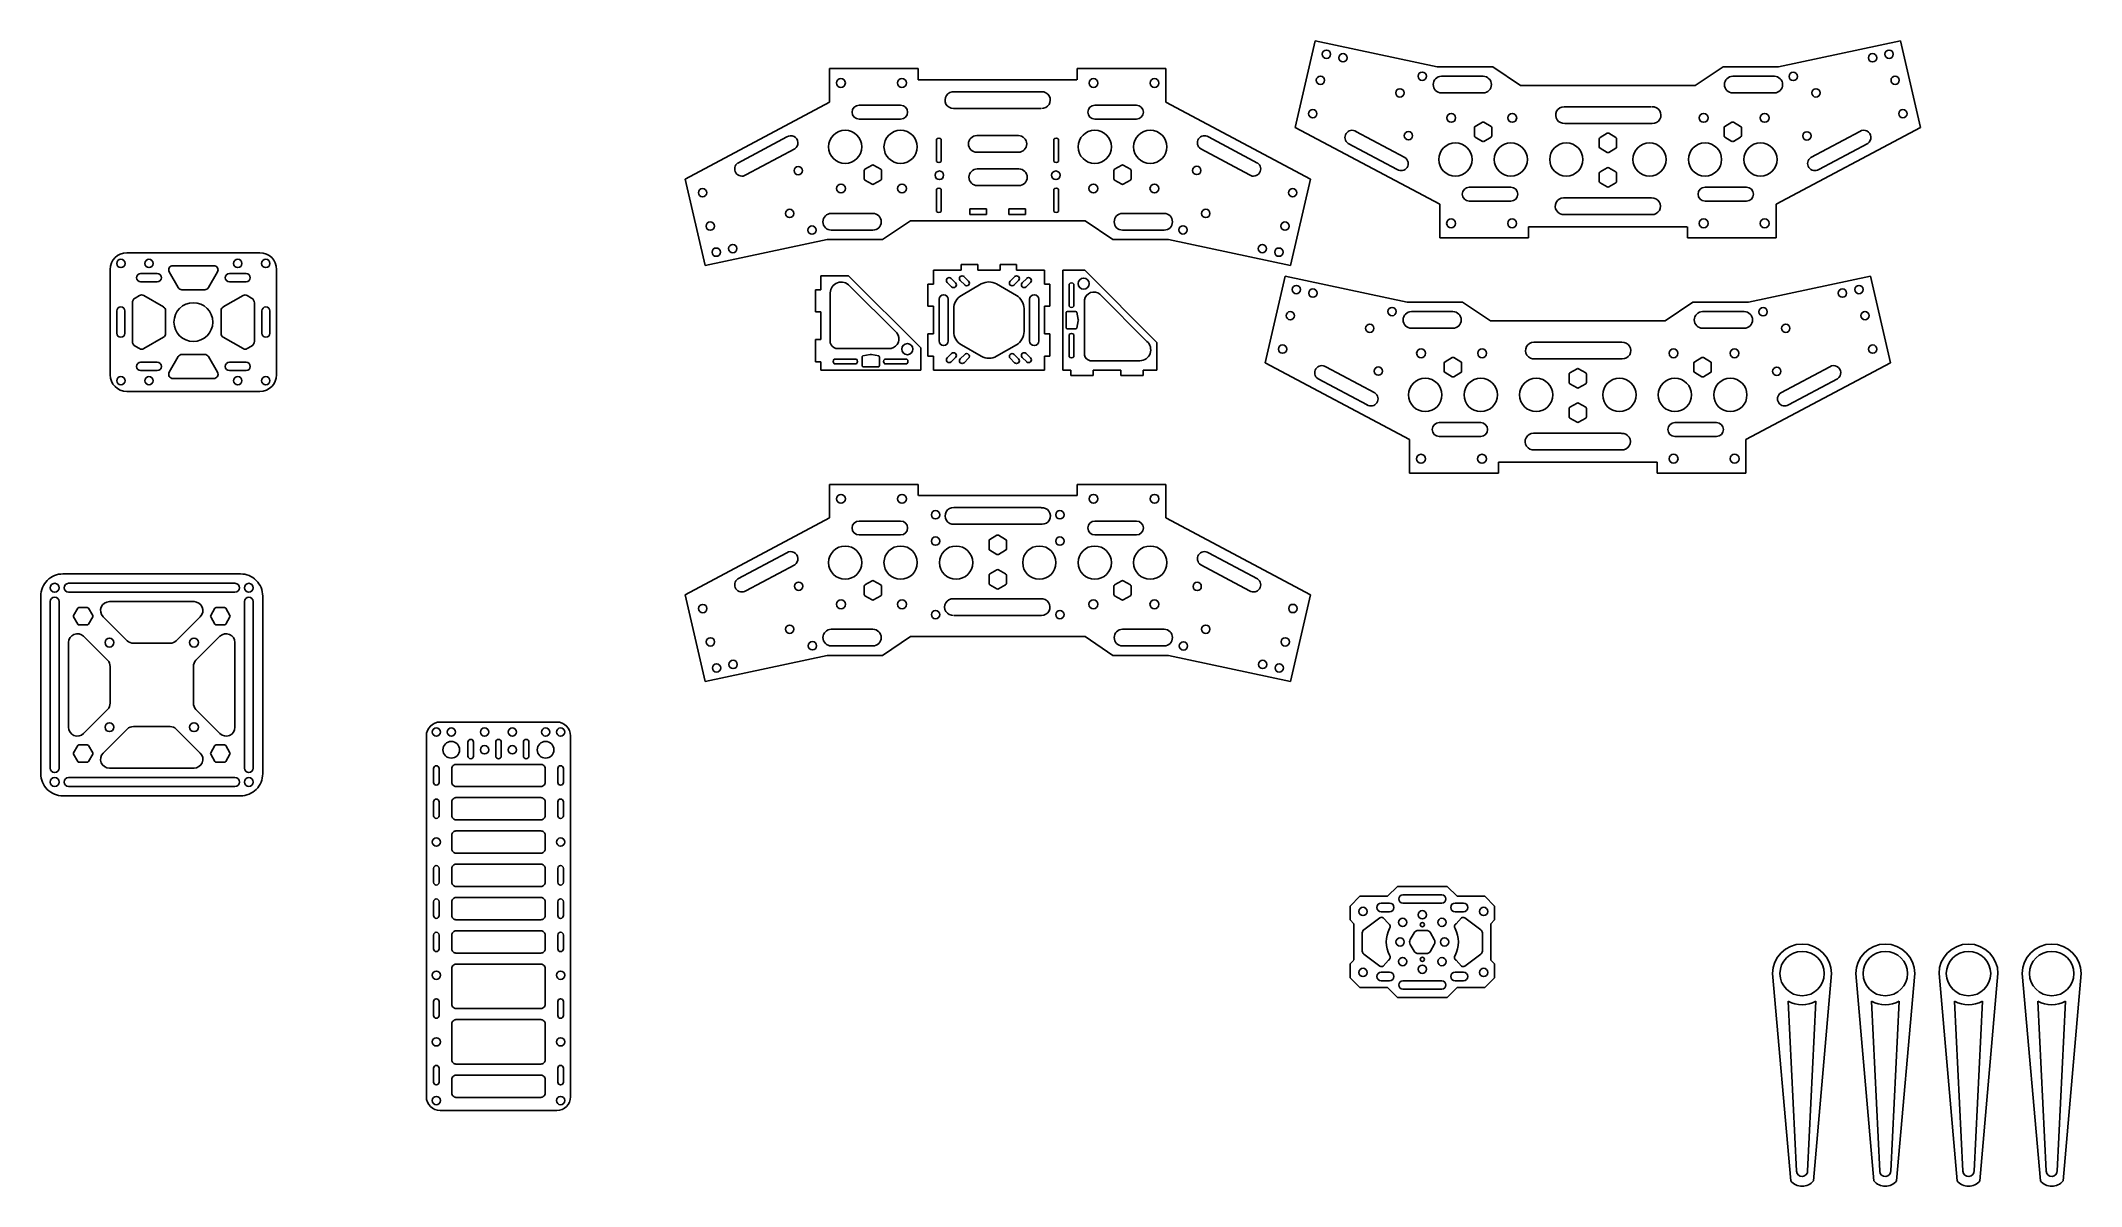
# Model space of a CAD drawing. Header units: millimetres. Extents: x -325 to 411, y -297 to 115.
import ezdxf

# ---------------------------------------------------------------- set-up
doc = ezdxf.new("R2010")
doc.units = ezdxf.units.MM
doc.layers.get('0').update_dxf_attribs({"lineweight": 25, "true_color": 0xffffff})

msp = doc.modelspace()

# ---------------------------------------------------------------- linework, layer by layer
for p, q in [((134.47, 115.49), (127.27, 84.31)), ((178.48, 106.13), (134.47, 115.49)), ((345.53, 115.49), (301.52, 106.13)), ((352.73, 84.31), (345.53, 115.49)), ((-40.64, 105.49), (-40.64, 93.39)), ((-40.64, 105.49), (-8.64, 105.49)), ((-8.64, 105.49), (-8.64, 101.49)), ((48.64, 105.49), (80.64, 105.49)), ((48.64, 105.49), (48.64, 101.49)), ((80.64, 105.49), (80.64, 93.39)), ((198.48, 106.13), (178.48, 106.13)), ((198.48, 106.13), (208.5, 99.36)), ((281.52, 106.13), (271.5, 99.36)), ((301.52, 106.13), (281.52, 106.13)), ((-8.64, 101.49), (48.56, 101.49)), ((4.34, 97.12), (35.84, 97.12)), ((180, 102.72), (195, 102.72)), ((180, 96.72), (195, 96.72)), ((208.5, 99.36), (271.5, 99.36)), ((285, 102.72), (300, 102.72)), ((285, 96.72), (300, 96.72)), ((-92.73, 65.69), (-40.64, 93.39)), ((-30, 92.28), (-15, 92.28)), ((4.09, 91.12), (35.59, 91.12)), ((55, 92.28), (70, 92.28)), ((80.64, 93.39), (132.73, 65.69)), ((224.25, 91.72), (255.75, 91.72)), ((-30, 87.28), (-15, 87.28)), ((27.46, 81.33), (12.46, 81.33)), ((55, 87.28), (70, 87.28)), ((127.27, 84.31), (179.36, 56.61)), ((149.17, 82.85), (166.83, 73.46)), ((191.88, 81.23), (191.88, 84.2)), ((192.15, 84.67), (194.73, 86.16)), ((195.27, 86.16), (197.85, 84.67)), ((198.12, 81.23), (198.12, 84.2)), ((224.5, 85.72), (256, 85.72)), ((237.15, 80.67), (239.73, 82.16)), ((240.27, 82.16), (242.84, 80.67)), ((281.88, 81.23), (281.88, 84.2)), ((282.15, 84.67), (284.73, 86.16)), ((285.27, 86.16), (287.85, 84.67)), ((288.12, 81.23), (288.12, 84.2)), ((300.64, 56.61), (352.73, 84.31)), ((330.83, 82.85), (313.17, 73.46)), ((-56, 80.85), (-73.66, 71.46)), ((-70.83, 67.15), (-53.17, 76.54)), ((-2.04, 72.03), (-2.04, 80.03)), ((-0.34, 72.03), (-0.34, 80.03)), ((27.46, 75.33), (12.46, 75.33)), ((40.26, 72.03), (40.26, 80.03)), ((41.96, 72.03), (41.96, 80.03)), ((110.83, 67.15), (93.17, 76.54)), ((96, 80.85), (113.66, 71.46)), ((164, 69.15), (146.34, 78.54)), ((194.73, 79.27), (192.15, 80.76)), ((197.85, 80.76), (195.27, 79.27)), ((236.88, 80.2), (236.88, 77.23)), ((239.73, 75.27), (237.15, 76.76)), ((242.84, 76.76), (240.27, 75.27)), ((243.11, 80.2), (243.11, 77.23)), ((284.73, 79.27), (282.15, 80.76)), ((287.85, 80.76), (285.27, 79.27)), ((316, 69.15), (333.66, 78.54)), ((-28.12, 68.77), (-28.12, 65.8)), ((-25.27, 70.73), (-27.85, 69.24)), ((-22.15, 69.24), (-24.73, 70.73)), ((-21.88, 68.77), (-21.88, 65.8)), ((27.64, 69.32), (12.64, 69.32)), ((61.88, 68.77), (61.88, 65.8)), ((64.73, 70.73), (62.15, 69.24)), ((67.85, 69.24), (65.27, 70.73)), ((68.12, 68.77), (68.12, 65.8)), ((236.88, 67.78), (236.88, 64.8)), ((237.15, 68.25), (239.73, 69.74)), ((240.27, 69.74), (242.84, 68.25)), ((243.11, 67.78), (243.11, 64.8)), ((-85.53, 34.51), (-92.73, 65.69)), ((-27.85, 65.33), (-25.27, 63.84)), ((-24.73, 63.84), (-22.15, 65.33)), ((-2.04, 54.03), (-2.04, 62.03)), ((-0.34, 54.03), (-0.34, 62.03)), ((27.64, 63.32), (12.64, 63.32)), ((40.26, 54.03), (40.26, 62.03)), ((41.96, 54.03), (41.96, 62.03)), ((62.15, 65.33), (64.73, 63.84)), ((65.27, 63.84), (67.85, 65.33)), ((132.73, 65.69), (125.53, 34.51)), ((190, 62.72), (205, 62.72)), ((224.09, 58.88), (255.59, 58.88)), ((239.73, 62.85), (237.15, 64.34)), ((242.84, 64.34), (240.27, 62.85)), ((275, 62.72), (290, 62.72)), ((-40, 53.28), (-25, 53.28)), ((9.96, 52.93), (9.96, 54.93)), ((15.96, 54.93), (9.96, 54.93)), ((15.96, 52.93), (9.96, 52.93)), ((15.96, 52.93), (15.96, 54.93)), ((23.96, 52.93), (23.96, 54.93)), ((29.96, 54.93), (23.96, 54.93)), ((29.96, 52.93), (23.96, 52.93)), ((29.96, 52.93), (29.96, 54.93)), ((65, 53.28), (80, 53.28)), ((179.36, 44.51), (179.36, 56.61)), ((190, 57.72), (205, 57.72)), ((224.34, 52.88), (255.84, 52.88)), ((275, 57.72), (290, 57.72)), ((300.64, 44.51), (300.64, 56.61)), ((-40, 47.28), (-25, 47.28)), ((-21.52, 43.87), (-11.5, 50.64)), ((-11.5, 50.64), (51.5, 50.64)), ((61.52, 43.87), (51.5, 50.64)), ((65, 47.28), (80, 47.28)), ((179.36, 44.51), (211.36, 44.51)), ((211.36, 44.51), (211.36, 48.51)), ((211.36, 48.51), (268.56, 48.51)), ((268.64, 44.51), (268.64, 48.51)), ((268.64, 44.51), (300.64, 44.51)), ((-294, 39.13), (-246, 39.13)), ((-41.52, 43.87), (-85.53, 34.51)), ((-21.52, 43.87), (-41.52, 43.87)), ((81.52, 43.87), (61.52, 43.87)), ((125.53, 34.51), (81.52, 43.87)), ((-300, 33.13), (-300, -4.87)), ((-283, 31.63), (-289, 31.63)), ((-275.43, 26.55), (-278.7, 32.21)), ((-277.4, 34.46), (-262.6, 34.46)), ((-264.57, 26.55), (-261.3, 32.21)), ((-251, 31.63), (-257, 31.63)), ((-240, -4.87), (-240, 33.13)), ((-43.75, 30.81), (-33.75, 30.81)), ((-43.75, 30.81), (-43.75, 25.81)), ((-33.75, 30.81), (-7.75, 4.81)), ((-3.17, 32.84), (6.83, 32.84)), ((-3.17, 32.84), (-3.17, 27.84)), ((4.8, 28.27), (3.21, 29.86)), ((6.83, 32.84), (6.83, 34.84)), ((6.83, 34.84), (12.83, 34.84)), ((7.91, 30.5), (9.5, 28.91)), ((12.83, 32.84), (12.83, 34.84)), ((12.83, 32.84), (20.83, 32.84)), ((20.83, 34.84), (26.83, 34.84)), ((20.83, 32.84), (20.83, 34.84)), ((24.5, 28.91), (26.09, 30.5)), ((26.83, 32.84), (26.83, 34.84)), ((26.83, 32.84), (36.83, 32.84)), ((28.85, 28.27), (30.44, 29.86)), ((36.83, 27.84), (36.83, 32.84)), ((43.42, 32.83), (51.42, 32.83)), ((43.42, 32.83), (43.42, -3.17)), ((77.42, 6.83), (51.42, 32.83)), ((123.6, 30.67), (116.4, -0.51)), ((167.62, 21.31), (123.6, 30.67)), ((334.67, 30.67), (290.65, 21.31)), ((341.87, -0.51), (334.67, 30.67)), ((-291, 22.78), (-289.41, 23.7)), ((-283, 28.63), (-289, 28.63)), ((-287.91, 23.7), (-280.75, 19.57)), ((-265.87, 25.8), (-274.13, 25.8)), ((-252.09, 23.7), (-259.25, 19.57)), ((-251, 28.63), (-257, 28.63)), ((-249, 22.78), (-250.59, 23.7)), ((-43.75, 25.81), (-45.75, 25.81)), ((-45.75, 17.81), (-45.75, 25.81)), ((-40.4, 24.66), (-40.4, 6.66)), ((-16.43, 10.21), (-33.4, 27.18)), ((-3.17, 27.84), (-5.17, 27.84)), ((-5.17, 27.84), (-5.17, 19.84)), ((-1.17, 7.34), (-1.17, 22.34)), ((3.39, 26.86), (1.8, 28.45)), ((2.16, 7.34), (2.16, 22.34)), ((6.5, 29.09), (8.09, 27.5)), ((25.91, 27.5), (27.5, 29.09)), ((30.26, 26.86), (31.85, 28.45)), ((31.49, 7.34), (31.49, 22.34)), ((34.83, 7.34), (34.83, 22.34)), ((36.83, 27.84), (38.83, 27.84)), ((38.83, 19.84), (38.83, 27.84)), ((45.74, 27.83), (45.74, 19.83)), ((47.44, 27.83), (47.44, 19.83)), ((51.28, 2.18), (51.28, 22.18)), ((56.83, 24.15), (73.8, 7.18)), ((-297.62, 10.13), (-297.62, 18.13)), ((-294.68, 18.13), (-294.68, 10.13)), ((-292, 7.22), (-292, 21.05)), ((-280, 18.27), (-280, 10)), ((-260, 18.27), (-260, 10)), ((-248, 7.22), (-248, 21.05)), ((-245.32, 10.13), (-245.32, 18.13)), ((-242.38, 18.13), (-242.38, 10.13)), ((-43.75, 17.81), (-45.75, 17.81)), ((-43.75, 17.81), (-43.75, 7.81)), ((-3.17, 19.84), (-5.17, 19.84)), ((-3.17, 19.84), (-3.17, 9.84)), ((36.83, 19.84), (38.83, 19.84)), ((36.83, 9.84), (36.83, 19.84)), ((44.64, 17.66), (44.64, 11.96)), ((45.11, 17.93), (48.08, 17.93)), ((48.55, 17.66), (49.02, 15.08)), ((187.62, 21.31), (167.62, 21.31)), ((169.14, 17.89), (184.14, 17.89)), ((187.62, 21.31), (197.63, 14.54)), ((270.65, 21.31), (260.63, 14.54)), ((290.65, 21.31), (270.65, 21.31)), ((274.14, 17.89), (289.14, 17.89)), ((-287.91, 4.57), (-280.75, 8.7)), ((-252.09, 4.57), (-259.25, 8.7)), ((-43.75, 7.81), (-45.75, 7.81)), ((-45.75, -0.19), (-45.75, 7.81)), ((-3.17, 9.84), (-5.17, 9.84)), ((-5.17, 9.84), (-5.17, 1.84)), ((36.83, 9.84), (38.83, 9.84)), ((38.83, 1.84), (38.83, 9.84)), ((45.11, 11.69), (48.08, 11.69)), ((45.74, 9.65), (45.74, 1.65)), ((47.44, 9.65), (47.44, 1.65)), ((49.02, 14.54), (48.55, 11.96)), ((169.14, 11.89), (184.14, 11.89)), ((197.63, 14.54), (260.63, 14.54)), ((274.14, 11.89), (289.14, 11.89)), ((-291, 5.48), (-289.41, 4.57)), ((-275.43, 1.71), (-278.7, -3.95)), ((-274.13, 2.46), (-265.87, 2.46)), ((-264.57, 1.71), (-261.3, -3.95)), ((-249, 5.48), (-250.59, 4.57)), ((-30.93, 0.83), (-38.93, 0.83)), ((-38.4, 4.66), (-18.4, 4.66)), ((-28.89, -1.51), (-28.89, 1.47)), ((-26.04, 2.41), (-28.62, 1.93)), ((-22.92, 1.93), (-25.5, 2.41)), ((-22.65, -1.51), (-22.65, 1.47)), ((-12.76, 0.83), (-20.76, 0.83)), ((-7.75, -3.19), (-7.75, 4.81)), ((-3.17, 1.84), (-5.17, 1.84)), ((-3.17, 1.84), (-3.17, -3.16)), ((3.39, 2.82), (1.8, 1.23)), ((4.8, 1.4), (3.21, -0.19)), ((8.09, 2.5), (6.5, 0.91)), ((9.5, 1.09), (7.91, -0.5)), ((26.09, -0.5), (24.5, 1.09)), ((27.5, 0.91), (25.91, 2.5)), ((28.85, 1.4), (30.44, -0.19)), ((30.26, 2.82), (31.85, 1.23)), ((36.83, 1.84), (38.83, 1.84)), ((36.83, -3.16), (36.83, 1.84)), ((71.28, 0.18), (53.28, 0.18)), ((77.42, -3.17), (77.42, 6.83)), ((181.29, -0.15), (183.87, 1.34)), ((184.41, 1.34), (186.98, -0.15)), ((213.39, 6.89), (244.89, 6.89)), ((213.64, 0.89), (245.14, 0.89)), ((271.29, -0.15), (273.87, 1.34)), ((274.41, 1.34), (276.98, -0.15)), ((-283, -0.37), (-289, -0.37)), ((-283, -3.37), (-289, -3.37)), ((-262.6, -6.2), (-277.4, -6.2)), ((-251, -0.37), (-257, -0.37)), ((-251, -3.37), (-257, -3.37)), ((-43.75, -0.19), (-45.75, -0.19)), ((-43.75, -0.19), (-43.75, -3.19)), ((-7.75, -3.19), (-43.75, -3.19)), ((-30.93, -0.87), (-38.93, -0.87)), ((-22.92, -1.98), (-28.62, -1.98)), ((-12.76, -0.87), (-20.76, -0.87)), ((-3.17, -3.16), (36.83, -3.16)), ((46.42, -3.17), (43.42, -3.17)), ((46.42, -3.17), (46.42, -5.17)), ((46.42, -5.17), (54.42, -5.17)), ((54.42, -3.17), (54.42, -5.17)), ((64.42, -3.17), (54.42, -3.17)), ((64.42, -3.17), (64.42, -5.17)), ((64.42, -5.17), (72.42, -5.17)), ((72.42, -3.17), (72.42, -5.17)), ((77.42, -3.17), (72.42, -3.17)), ((116.4, -0.51), (168.5, -28.21)), ((153.14, -15.67), (135.48, -6.28)), ((138.31, -1.98), (155.97, -11.37)), ((181.02, -3.6), (181.02, -0.62)), ((183.87, -5.55), (181.29, -4.06)), ((186.98, -4.06), (184.41, -5.55)), ((187.25, -3.6), (187.25, -0.62)), ((226.01, -4.62), (226.01, -7.6)), ((226.28, -4.15), (228.86, -2.66)), ((229.4, -2.66), (231.98, -4.15)), ((232.25, -4.62), (232.25, -7.6)), ((271.02, -3.6), (271.02, -0.62)), ((273.87, -5.55), (271.29, -4.06)), ((276.98, -4.06), (274.41, -5.55)), ((277.25, -3.6), (277.25, -0.62)), ((289.77, -28.21), (341.87, -0.51)), ((319.97, -1.98), (302.31, -11.37)), ((305.14, -15.67), (322.8, -6.28)), ((-294, -10.87), (-246, -10.87)), ((228.86, -9.55), (226.28, -8.06)), ((231.98, -8.06), (229.4, -9.55)), ((226.01, -17.04), (226.01, -20.02)), ((226.28, -16.58), (228.86, -15.09)), ((228.86, -21.98), (226.28, -20.49)), ((229.4, -15.09), (231.98, -16.58)), ((231.98, -20.49), (229.4, -21.98)), ((232.25, -17.04), (232.25, -20.02)), ((168.5, -40.31), (168.5, -28.21)), ((179.14, -22.11), (194.14, -22.11)), ((179.14, -27.11), (194.14, -27.11)), ((213.22, -25.94), (244.72, -25.94)), ((264.14, -22.11), (279.14, -22.11)), ((264.14, -27.11), (279.14, -27.11)), ((289.77, -40.31), (289.77, -28.21)), ((200.5, -40.31), (200.5, -36.31)), ((200.5, -36.31), (257.7, -36.31)), ((213.47, -31.94), (244.97, -31.94)), ((257.77, -40.31), (257.77, -36.31)), ((168.5, -40.31), (200.5, -40.31)), ((257.77, -40.31), (289.77, -40.31)), ((-40.64, -44.36), (-40.64, -56.46)), ((-8.64, -44.36), (-40.64, -44.36)), ((-8.64, -44.36), (-8.64, -48.36)), ((48.64, -48.36), (-8.56, -48.36)), ((80.64, -44.36), (48.64, -44.36)), ((48.64, -44.36), (48.64, -48.36)), ((80.64, -44.36), (80.64, -56.46)), ((-40.64, -56.46), (-92.73, -84.16)), ((-15, -57.56), (-30, -57.56)), ((35.66, -52.73), (4.16, -52.73)), ((35.91, -58.73), (4.41, -58.73)), ((70, -57.56), (55, -57.56)), ((132.73, -84.16), (80.64, -56.46)), ((-15, -62.56), (-30, -62.56)), ((16.89, -67.63), (16.89, -64.65)), ((17.16, -64.18), (19.73, -62.7)), ((20.27, -62.7), (22.85, -64.18)), ((23.12, -67.63), (23.12, -64.65)), ((70, -62.56), (55, -62.56)), ((-56, -69), (-73.66, -78.39)), ((-70.83, -82.69), (-53.17, -73.31)), ((19.73, -69.58), (17.16, -68.1)), ((22.85, -68.1), (20.27, -69.58)), ((110.83, -82.69), (93.17, -73.31)), ((96, -69), (113.66, -78.39)), ((-255, -80.01), (-315, -80.01)), ((-27.85, -80.61), (-25.27, -79.12)), ((-24.73, -79.12), (-22.15, -80.61)), ((16.89, -80.05), (16.89, -77.08)), ((17.16, -76.61), (19.73, -75.12)), ((19.73, -82.01), (17.16, -80.52)), ((20.27, -75.12), (22.85, -76.61)), ((22.85, -80.52), (20.27, -82.01)), ((23.12, -80.05), (23.12, -77.08)), ((62.15, -80.61), (64.73, -79.12)), ((65.27, -79.12), (67.85, -80.61)), ((-321.6, -86.61), (-321.6, -146.61)), ((-318.4, -86.61), (-318.4, -146.61)), ((-255, -83.21), (-315, -83.21)), ((-251.6, -86.61), (-251.6, -146.61)), ((-248.4, -86.61), (-248.4, -146.61)), ((-92.73, -84.16), (-85.53, -115.34)), ((-28.12, -81.08), (-28.12, -84.05)), ((-25.27, -86.01), (-27.85, -84.52)), ((-22.15, -84.52), (-24.73, -86.01)), ((-21.88, -81.08), (-21.88, -84.05)), ((35.5, -85.56), (4, -85.56)), ((61.88, -81.08), (61.88, -84.05)), ((64.73, -86.01), (62.15, -84.52)), ((67.85, -84.52), (65.27, -86.01)), ((68.12, -81.08), (68.12, -84.05)), ((125.53, -115.34), (132.73, -84.16)), ((-313.19, -91.6), (-311.7, -89.02)), ((-311.7, -94.71), (-313.19, -92.14)), ((-311.24, -88.75), (-308.26, -88.75)), ((-311.24, -94.98), (-308.26, -94.98)), ((-307.79, -89.02), (-306.3, -91.6)), ((-306.3, -92.14), (-307.79, -94.71)), ((-263.7, -91.6), (-262.21, -89.02)), ((-262.21, -94.71), (-263.7, -92.14)), ((-261.74, -88.75), (-258.76, -88.75)), ((-261.74, -94.98), (-258.76, -94.98)), ((-258.3, -89.02), (-256.81, -91.6)), ((-256.81, -92.14), (-258.3, -94.71)), ((35.75, -91.56), (4.25, -91.56)), ((-25, -96.56), (-40, -96.56)), ((-25, -102.56), (-40, -102.56)), ((-21.52, -105.98), (-11.5, -99.21)), ((51.5, -99.21), (-11.5, -99.21)), ((61.52, -105.98), (51.5, -99.21)), ((80, -96.56), (65, -96.56)), ((80, -102.56), (65, -102.56)), ((-85.53, -115.34), (-41.52, -105.98)), ((-41.52, -105.98), (-21.52, -105.98)), ((61.52, -105.98), (81.52, -105.98)), ((81.52, -105.98), (125.53, -115.34)), ((-139, -130), (-181, -130)), ((-313.19, -141.09), (-311.7, -138.51)), ((-311.24, -138.24), (-308.26, -138.24)), ((-307.79, -138.51), (-306.3, -141.09)), ((-263.7, -141.09), (-262.21, -138.51)), ((-261.74, -138.24), (-258.76, -138.24)), ((-258.3, -138.51), (-256.81, -141.09)), ((-186, -265), (-186, -135)), ((-171, -142.24), (-171, -137.24)), ((-169, -142.24), (-169, -137.24)), ((-161, -142.24), (-161, -137.24)), ((-159, -142.24), (-159, -137.24)), ((-151, -142.24), (-151, -137.24)), ((-149, -142.24), (-149, -137.24)), ((-134, -265), (-134, -135)), ((-311.7, -144.21), (-313.19, -141.63)), ((-311.24, -144.48), (-308.26, -144.48)), ((-306.3, -141.63), (-307.79, -144.21)), ((-262.21, -144.21), (-263.7, -141.63)), ((-261.74, -144.48), (-258.76, -144.48)), ((-256.81, -141.63), (-258.3, -144.21)), ((-183.41, -151.74), (-183.41, -146.74)), ((-181.41, -151.74), (-181.41, -146.74)), ((-144.69, -145.24), (-175.31, -145.24)), ((-138.59, -151.74), (-138.59, -146.74)), ((-136.59, -151.74), (-136.59, -146.74)), ((-255, -150.01), (-315, -150.01)), ((-255, -153.21), (-315, -153.21)), ((-175.31, -153.24), (-144.69, -153.24)), ((-183.41, -163.74), (-183.41, -158.74)), ((-181.41, -163.74), (-181.41, -158.74)), ((-144.69, -157.24), (-175.31, -157.24)), ((-138.59, -163.74), (-138.59, -158.74)), ((-136.59, -163.74), (-136.59, -158.74)), ((-175.31, -165.24), (-144.69, -165.24)), ((-175.31, -169.24), (-144.69, -169.24)), ((-183.41, -187.74), (-183.41, -182.74)), ((-181.41, -187.74), (-181.41, -182.74)), ((-144.69, -177.24), (-175.31, -177.24)), ((-144.69, -181.24), (-175.31, -181.24)), ((-138.59, -187.74), (-138.59, -182.74)), ((-136.59, -187.74), (-136.59, -182.74)), ((-175.31, -189.24), (-144.69, -189.24)), ((164.09, -189.25), (160.55, -192.78)), ((164.09, -189.25), (182.09, -189.25)), ((182.09, -189.25), (185.62, -192.78)), ((-183.41, -199.74), (-183.41, -194.74)), ((-181.41, -199.74), (-181.41, -194.74)), ((-144.69, -193.24), (-175.31, -193.24)), ((-138.59, -199.74), (-138.59, -194.74)), ((-136.59, -199.74), (-136.59, -194.74)), ((150.55, -192.78), (147.01, -196.32)), ((147.01, -196.32), (147.01, -201.32)), ((150.55, -192.78), (160.55, -192.78)), ((161.29, -195.22), (158.29, -195.22)), ((161.29, -198.34), (158.29, -198.34)), ((166.09, -192.25), (180.09, -192.25)), ((166.09, -195.25), (180.09, -195.25)), ((187.88, -195.22), (184.88, -195.22)), ((187.88, -198.34), (184.88, -198.34)), ((185.62, -192.78), (195.62, -192.78)), ((195.62, -192.78), (199.16, -196.32)), ((199.16, -196.32), (199.16, -201.32)), ((-175.31, -201.24), (-144.69, -201.24)), ((-144.69, -205.24), (-175.31, -205.24)), ((147.01, -201.32), (148.43, -202.73)), ((148.43, -202.73), (148.43, -215.73)), ((151.43, -205.91), (151.43, -212.56)), ((157.79, -200.54), (152.03, -204.86)), ((160.9, -202.64), (159, -200.54)), ((185.27, -202.67), (187.18, -200.57)), ((188.38, -200.57), (194.14, -204.89)), ((194.74, -212.59), (194.74, -205.94)), ((199.16, -201.32), (197.74, -202.73)), ((197.74, -202.76), (197.74, -215.76)), ((-183.41, -211.74), (-183.41, -206.74)), ((-181.41, -211.74), (-181.41, -206.74)), ((-175.31, -213.24), (-144.69, -213.24)), ((-138.59, -211.74), (-138.59, -206.74)), ((-136.59, -211.74), (-136.59, -206.74)), ((-176.81, -218.74), (-176.81, -231.74)), ((-175.31, -217.24), (-144.69, -217.24)), ((-143.19, -218.74), (-143.19, -231.74)), ((148.43, -215.76), (147.01, -217.18)), ((147.01, -217.18), (147.01, -222.18)), ((157.79, -217.92), (152.03, -213.6)), ((161.29, -220.15), (158.29, -220.15)), ((160.9, -215.83), (159, -217.92)), ((187.88, -220.15), (184.88, -220.15)), ((185.27, -215.86), (187.18, -217.95)), ((188.38, -217.95), (194.14, -213.63)), ((197.74, -215.76), (199.16, -217.18)), ((199.16, -217.18), (199.16, -222.18)), ((305.91, -295.34), (299.37, -220.63)), ((314.09, -295.34), (320.63, -220.63)), ((335.91, -295.34), (329.37, -220.63)), ((344.09, -295.34), (350.63, -220.63)), ((365.91, -295.34), (359.37, -220.63)), ((374.09, -295.34), (380.63, -220.63)), ((395.91, -295.34), (389.37, -220.63)), ((404.09, -295.34), (410.63, -220.63)), ((147.01, -222.18), (150.55, -225.71)), ((150.55, -225.71), (160.55, -225.71)), ((161.29, -223.27), (158.29, -223.27)), ((160.55, -225.71), (164.09, -229.25)), ((166.09, -223.25), (180.09, -223.25)), ((166.09, -226.25), (180.09, -226.25)), ((185.62, -225.71), (182.09, -229.25)), ((187.88, -223.27), (184.88, -223.27)), ((185.62, -225.71), (195.62, -225.71)), ((199.16, -222.18), (195.62, -225.71)), ((-183.41, -235.74), (-183.41, -230.74)), ((-181.41, -235.74), (-181.41, -230.74)), ((-144.69, -233.24), (-175.31, -233.24)), ((-138.59, -235.74), (-138.59, -230.74)), ((-136.59, -235.74), (-136.59, -230.74)), ((164.09, -229.25), (182.09, -229.25)), ((305, -230.6), (308, -291.9)), ((312, -291.9), (315, -230.6)), ((335, -230.6), (338, -291.9)), ((342, -291.9), (345, -230.6)), ((365, -230.6), (368, -291.9)), ((372, -291.9), (375, -230.6)), ((395, -230.6), (398, -291.9)), ((402, -291.9), (405, -230.6)), ((-176.81, -238.74), (-176.81, -251.74)), ((-175.31, -237.24), (-144.69, -237.24)), ((-143.19, -238.74), (-143.19, -251.74)), ((-183.41, -259.74), (-183.41, -254.74)), ((-181.41, -259.74), (-181.41, -254.74)), ((-175.31, -253.24), (-144.69, -253.24)), ((-175.31, -257.24), (-144.69, -257.24)), ((-138.59, -259.74), (-138.59, -254.74)), ((-136.59, -259.74), (-136.59, -254.74)), ((-139, -270), (-181, -270)), ((-144.69, -265.24), (-175.31, -265.24))]:
    msp.add_line(p, q)
for points in [[(14.08, 27.87), (6.91, 23.73, 0.267949), (4.16, 18.97), (4.16, 10.7, 0.267949), (6.91, 5.94), (14.08, 1.81, 0.267949), (19.58, 1.81), (26.74, 5.94, 0.267949), (29.49, 10.7), (29.49, 18.97, 0.267949), (26.74, 23.73), (19.58, 27.87, 0.267949)], [(-253, -156.61, 0.414214), (-245, -148.61), (-245, -84.61, 0.414214), (-253, -76.61), (-317, -76.61, 0.414214), (-325, -84.61), (-325, -148.61, 0.414214), (-317, -156.61)], [(-291.61, -101.61, -0.198912), (-293.86, -100.68), (-302.51, -92.03, -0.668179), (-300.26, -86.61), (-269.74, -86.61, -0.668179), (-267.49, -92.03), (-276.14, -100.68, -0.198912), (-278.39, -101.61)], [(-300.93, -107.75, -0.198912), (-300, -110), (-300, -123.23, -0.198912), (-300.93, -125.47), (-309.58, -134.12, -0.668179), (-315, -131.88), (-315, -101.35, -0.668179), (-309.58, -99.1)], [(-270, -110, -0.198912), (-269.07, -107.75), (-260.42, -99.1, -0.668179), (-255, -101.35), (-255, -131.88, -0.668179), (-260.42, -134.12), (-269.07, -125.47, -0.198912), (-270, -123.23)], [(-278.39, -131.61, -0.198912), (-276.14, -132.54), (-267.49, -141.19, -0.668179), (-269.74, -146.61), (-300.26, -146.61, -0.668179), (-302.51, -141.19), (-293.86, -132.54, -0.198912), (-291.61, -131.61)], [(168.76, -210.17), (170.13, -212.55, 0.267949), (171.71, -213.46), (174.46, -213.46, 0.267949), (176.04, -212.55), (177.41, -210.17, 0.267949), (177.41, -208.35), (176.04, -205.97, 0.267949), (174.46, -205.06), (171.71, -205.06, 0.267949), (170.13, -205.97), (168.76, -208.35, 0.267949)]]:
    msp.add_lwpolyline(points, format="xyb", close=True)
for points in [[(-176.81, -146.74, -0.414214), (-175.31, -145.24)], [(-143.19, -146.74, 0.414214), (-144.69, -145.24)], [(-175.31, -153.24, -0.414214), (-176.81, -151.74)], [(-144.69, -153.24, 0.414214), (-143.19, -151.74)], [(-176.81, -158.74, -0.414214), (-175.31, -157.24)], [(-143.19, -158.74, 0.414214), (-144.69, -157.24)], [(-175.31, -165.24, -0.414214), (-176.81, -163.74)], [(-144.69, -165.24, 0.414214), (-143.19, -163.74)], [(-176.81, -170.74, -0.414214), (-175.31, -169.24)], [(-175.31, -177.24, -0.414214), (-176.81, -175.74)], [(-143.19, -170.74, 0.414214), (-144.69, -169.24)], [(-144.69, -177.24, 0.414214), (-143.19, -175.74)], [(-176.81, -182.74, -0.414214), (-175.31, -181.24)], [(-143.19, -182.74, 0.414214), (-144.69, -181.24)], [(-175.31, -189.24, -0.414214), (-176.81, -187.74)], [(-144.69, -189.24, 0.414214), (-143.19, -187.74)], [(-176.81, -194.74, -0.414214), (-175.31, -193.24)], [(-143.19, -194.74, 0.414214), (-144.69, -193.24)], [(-175.31, -201.24, -0.414214), (-176.81, -199.74)], [(-176.81, -206.74, -0.414214), (-175.31, -205.24)], [(-144.69, -201.24, 0.414214), (-143.19, -199.74)], [(-143.19, -206.74, 0.414214), (-144.69, -205.24)], [(-175.31, -213.24, -0.414214), (-176.81, -211.74)], [(-144.69, -213.24, 0.414214), (-143.19, -211.74)], [(-176.81, -218.74, -0.414214), (-175.31, -217.24)], [(-143.19, -218.74, 0.414214), (-144.69, -217.24)], [(-175.31, -233.24, -0.414214), (-176.81, -231.74)], [(-144.69, -233.24, 0.414214), (-143.19, -231.74)], [(-176.81, -238.74, -0.414214), (-175.31, -237.24)], [(-143.19, -238.74, 0.414214), (-144.69, -237.24)], [(-175.31, -253.24, -0.414214), (-176.81, -251.74)], [(-176.81, -258.74, -0.414214), (-175.31, -257.24)], [(-144.69, -253.24, 0.414214), (-143.19, -251.74)], [(-143.19, -258.74, 0.414214), (-144.69, -257.24)], [(-175.31, -265.24, -0.414214), (-176.81, -263.74)], [(-144.69, -265.24, 0.414214), (-143.19, -263.74)]]:
    msp.add_lwpolyline(points, format="xyb")
for points in [[(-176.81, -151.74), (-176.81, -146.74)], [(-143.19, -151.74), (-143.19, -146.74)], [(-176.81, -163.74), (-176.81, -158.74)], [(-143.19, -163.74), (-143.19, -158.74)], [(-176.81, -175.74), (-176.81, -170.74)], [(-143.19, -175.74), (-143.19, -170.74)], [(-176.81, -187.74), (-176.81, -182.74)], [(-143.19, -187.74), (-143.19, -182.74)], [(-176.81, -199.74), (-176.81, -194.74)], [(-143.19, -199.74), (-143.19, -194.74)], [(-176.81, -211.74), (-176.81, -206.74)], [(-143.19, -211.74), (-143.19, -206.74)], [(-176.81, -263.74), (-176.81, -258.74)], [(-143.19, -263.74), (-143.19, -258.74)]]:
    msp.add_lwpolyline(points)
for centre, radius in [((138.52, 110.67), 1.5), ((144.49, 109.39), 1.5), ((335.41, 109.4), 1.5), ((341.38, 110.67), 1.5), ((173.04, 102.74), 1.5), ((306.8, 102.65), 1.5), ((-36.54, 100.3), 1.6), ((-14.54, 100.3), 1.6), ((54.53, 100.28), 1.6), ((76.53, 100.28), 1.6), ((136.35, 101.27), 1.5), ((165, 96.72), 1.5), ((315, 96.72), 1.5), ((343.56, 101.27), 1.5), ((133.58, 89.23), 1.5), ((183.5, 87.72), 1.6), ((205.5, 87.72), 1.6), ((274.5, 87.72), 1.6), ((296.5, 87.72), 1.6), ((346.33, 89.24), 1.5), ((-35, 77.28), 6), ((-15, 77.28), 6), ((55, 77.28), 6), ((75, 77.28), 6), ((168.09, 81.3), 1.5), ((311.75, 81.22), 1.5), ((185, 72.72), 6), ((205, 72.72), 6), ((225, 72.72), 6), ((255, 72.72), 6), ((275, 72.72), 6), ((295, 72.72), 6), ((-51.91, 68.7), 1.5), ((-1.04, 67.03), 1.55), ((40.96, 67.03), 1.55), ((91.75, 68.78), 1.5), ((-86.42, 60.77), 1.5), ((-36.5, 62.28), 1.6), ((-14.5, 62.28), 1.6), ((54.5, 62.28), 1.6), ((76.5, 62.28), 1.6), ((126.33, 60.76), 1.5), ((-55, 53.28), 1.5), ((95, 53.28), 1.5), ((-83.65, 48.73), 1.5), ((-46.96, 47.26), 1.5), ((86.8, 47.35), 1.5), ((123.56, 48.73), 1.5), ((183.46, 49.7), 1.6), ((205.46, 49.7), 1.6), ((274.53, 49.72), 1.6), ((296.53, 49.72), 1.6), ((-81.48, 39.33), 1.5), ((-75.51, 40.61), 1.5), ((115.41, 40.6), 1.5), ((121.38, 39.33), 1.5), ((-296.12, 35.26), 1.5), ((-286, 35.26), 1.5), ((-254, 35.26), 1.5), ((-243.88, 35.26), 1.5), ((51, 28), 2), ((127.66, 25.85), 1.5), ((133.63, 24.57), 1.5), ((324.55, 24.58), 1.5), ((330.52, 25.85), 1.5), ((-270, 14.13), 7), ((125.48, 16.44), 1.5), ((162.17, 17.92), 1.5), ((295.94, 17.83), 1.5), ((332.69, 16.45), 1.5), ((154.14, 11.89), 1.5), ((304.14, 11.89), 1.5), ((-12.58, 4.38), 2), ((122.71, 4.41), 1.5), ((172.64, 2.89), 1.6), ((194.64, 2.89), 1.6), ((263.64, 2.89), 1.6), ((285.64, 2.89), 1.6), ((335.47, 4.41), 1.5), ((-296.12, -6.99), 1.5), ((-286, -6.99), 1.5), ((-254, -6.99), 1.5), ((-243.88, -6.99), 1.5), ((157.22, -3.52), 1.5), ((174.14, -12.11), 6), ((194.14, -12.11), 6), ((214.14, -12.11), 6), ((244.14, -12.11), 6), ((264.14, -12.11), 6), ((284.14, -12.11), 6), ((300.89, -3.61), 1.5), ((172.59, -35.12), 1.6), ((194.59, -35.12), 1.6), ((263.67, -35.1), 1.6), ((285.67, -35.1), 1.6), ((-36.53, -49.57), 1.6), ((-14.53, -49.57), 1.6), ((54.54, -49.55), 1.6), ((76.54, -49.55), 1.6), ((-2.41, -55.3), 1.5), ((42.41, -55.3), 1.5), ((-2.41, -64.8), 1.5), ((42.41, -64.8), 1.5), ((-35, -72.56), 6), ((-15, -72.56), 6), ((5, -72.56), 6), ((35, -72.56), 6), ((55, -72.56), 6), ((75, -72.56), 6), ((-320, -81.61), 1.6), ((-250, -81.61), 1.6), ((-51.75, -81.06), 1.5), ((91.91, -81.15), 1.5), ((-86.33, -89.09), 1.5), ((-36.5, -87.56), 1.6), ((-14.5, -87.56), 1.6), ((54.5, -87.56), 1.6), ((76.5, -87.56), 1.6), ((126.42, -89.08), 1.5), ((-55, -96.56), 1.5), ((-2.41, -91.3), 1.5), ((42.41, -91.3), 1.5), ((95, -96.56), 1.5), ((-300.25, -101.36), 1.6), ((-269.75, -101.36), 1.6), ((-83.56, -101.12), 1.5), ((-46.8, -102.5), 1.5), ((86.96, -102.59), 1.5), ((123.65, -101.11), 1.5), ((-81.38, -110.52), 1.5), ((-75.41, -109.25), 1.5), ((115.51, -109.24), 1.5), ((121.48, -110.52), 1.5), ((-300.25, -131.86), 1.6), ((-269.75, -131.86), 1.6), ((-182.41, -133.59), 1.5), ((-177, -133.59), 1.5), ((-165, -133.59), 1.5), ((-155, -133.59), 1.5), ((-143, -133.59), 1.5), ((-137.59, -133.59), 1.5), ((-177, -140), 3), ((-165, -140), 1.5), ((-155, -140), 1.5), ((-143, -140), 3), ((-320, -151.61), 1.6), ((-250, -151.61), 1.6), ((-182.41, -173.24), 1.5), ((-137.59, -173.24), 1.5), ((151.7, -198.26), 1.5), ((173.09, -199.46), 1.5), ((195.2, -198.26), 1.5), ((166.01, -202.19), 1.5), ((173.09, -203.01), 0.75), ((180.16, -202.19), 1.5), ((165.09, -209.26), 1.5), ((181.09, -209.26), 1.5), ((310, -220.63), 8), ((340, -220.63), 8), ((370, -220.63), 8), ((400, -220.63), 8), ((-182.41, -221.24), 1.5), ((-137.59, -221.24), 1.5), ((151.7, -220.24), 1.5), ((166.01, -216.33), 1.5), ((173.09, -219.06), 1.5), ((173.09, -215.51), 0.75), ((180.16, -216.33), 1.5), ((195.2, -220.24), 1.5), ((-182.41, -245.24), 1.5), ((-137.59, -245.24), 1.5), ((-182.41, -266.41), 1.5), ((-137.59, -266.41), 1.5)]:
    msp.add_circle(centre, radius)
for centre, radius, start, end in [((3.99, 94.12), 2.99, 83.34557, 270.32975), ((35.96, 94.13), 3, 265.64086, 92.39182), ((180, 99.72), 3, 90, 270), ((195, 99.72), 3, 270, 90), ((285, 99.72), 3, 90, 270), ((300, 99.72), 3, 270, 90), ((-30, 89.78), 2.5, 90, 270), ((-15, 89.78), 2.5, 270, 90), ((55, 89.78), 2.5, 90, 270), ((70, 89.78), 2.5, 270, 90), ((224.15, 88.72), 2.99, 89.67025, 276.65443), ((256.12, 88.71), 3, 267.60818, 94.35914), ((-54.59, 78.7), 2.58, 303.31332, 123.31332), ((12.46, 78.33), 3, 90, 270), ((27.46, 78.33), 3, 270, 90), ((94.59, 78.7), 2.58, 56.68668, 236.68668), ((147.76, 80.69), 2.58, 56.68668, 236.68668), ((192.42, 84.2), 0.54, 120, 180), ((192.42, 81.23), 0.54, 180, 240), ((195, 85.69), 0.54, 60, 120), ((197.58, 84.2), 0.54, 0, 60), ((197.58, 81.23), 0.54, 300, 0), ((240, 81.69), 0.54, 60, 120), ((282.42, 84.2), 0.54, 120, 180), ((282.42, 81.23), 0.54, 180, 240), ((285, 85.69), 0.54, 60, 120), ((287.58, 84.2), 0.54, 0, 60), ((287.58, 81.23), 0.54, 300, 0), ((332.24, 80.69), 2.58, 303.31332, 123.31332), ((-1.19, 79.32), 1.11, 40, 140), ((41.11, 79.32), 1.11, 40, 140), ((195, 79.74), 0.54, 240, 300), ((237.42, 80.2), 0.54, 120, 180), ((237.42, 77.23), 0.54, 180, 240), ((240, 75.74), 0.54, 240, 300), ((242.57, 80.2), 0.54, 0, 60), ((242.57, 77.23), 0.54, 300, 0), ((285, 79.74), 0.54, 240, 300), ((-72.24, 69.31), 2.58, 123.31332, 303.31332), ((-27.58, 68.77), 0.54, 120, 180), ((-25, 70.26), 0.54, 60, 120), ((-22.42, 68.77), 0.54, 0, 60), ((-1.19, 72.75), 1.11, 220, 320), ((12.64, 66.32), 3, 90, 270), ((27.64, 66.32), 3, 270, 90), ((41.11, 72.75), 1.11, 220, 320), ((62.42, 68.77), 0.54, 120, 180), ((65, 70.26), 0.54, 60, 120), ((67.58, 68.77), 0.54, 0, 60), ((112.24, 69.31), 2.58, 236.68668, 56.68668), ((165.41, 71.3), 2.58, 236.68668, 56.68668), ((237.42, 67.78), 0.54, 120, 180), ((240, 69.27), 0.54, 60, 120), ((242.57, 67.78), 0.54, 0, 60), ((314.59, 71.3), 2.58, 123.31332, 303.31332), ((-27.58, 65.8), 0.54, 180, 240), ((-25, 64.31), 0.54, 240, 300), ((-22.42, 65.8), 0.54, 300, 0), ((-1.19, 61.32), 1.11, 40, 140), ((41.11, 61.32), 1.11, 40, 140), ((62.42, 65.8), 0.54, 180, 240), ((65, 64.31), 0.54, 240, 300), ((67.58, 65.8), 0.54, 300, 0), ((190, 60.22), 2.5, 90, 270), ((205, 60.22), 2.5, 270, 90), ((223.99, 55.88), 2.99, 89.67025, 276.65443), ((237.42, 64.8), 0.54, 180, 240), ((240, 63.32), 0.54, 240, 300), ((242.57, 64.8), 0.54, 300, 0), ((255.96, 55.87), 3, 267.60818, 94.35914), ((275, 60.22), 2.5, 90, 270), ((290, 60.22), 2.5, 270, 90), ((-40, 50.28), 3, 90, 270), ((-25, 50.28), 3, 270, 90), ((-1.19, 54.75), 1.11, 220, 320), ((41.11, 54.75), 1.11, 220, 320), ((65, 50.28), 3, 90, 270), ((80, 50.28), 3, 270, 90), ((-294, 33.13), 6, 90, 180), ((-246, 33.13), 6, 0, 90), ((-289, 30.13), 1.5, 90, 270), ((-283, 30.13), 1.5, 270, 90), ((-277.4, 32.96), 1.5, 90, 210), ((-262.6, 32.96), 1.5, 330, 90), ((-257, 30.13), 1.5, 90, 270), ((-251, 30.13), 1.5, 270, 90), ((2.51, 29.16), 1, 45, 225), ((7.2, 29.8), 1, 45, 225), ((26.8, 29.8), 1, 315, 135), ((31.14, 29.16), 1, 315, 135), ((-290, 21.05), 2, 120, 180), ((-288.66, 22.4), 1.5, 60, 120), ((-274.13, 27.3), 1.5, 210, 270), ((-265.87, 27.3), 1.5, 270, 330), ((-251.34, 22.4), 1.5, 60, 120), ((-250, 21.05), 2, 0, 60), ((-36.41, 24.54), 4, 41.22185, 178.31649), ((0.5, 22.34), 1.67, 0, 180), ((4.1, 27.57), 1, 225, 45), ((8.8, 28.2), 1, 225, 45), ((25.2, 28.2), 1, 135, 315), ((29.55, 27.57), 1, 135, 315), ((33.16, 22.34), 1.67, 0, 180), ((46.59, 27.11), 1.11, 40, 140), ((54.62, 21.56), 3.4, 49.61831, 169.61831), ((-296.15, 18.13), 1.47, 90, 180), ((-296.15, 18.13), 1.47, 0, 90), ((-281.5, 18.27), 1.5, 0, 60), ((-258.5, 18.27), 1.5, 120, 180), ((-243.85, 18.13), 1.47, 90, 180), ((-243.85, 18.13), 1.47, 0, 90), ((45.11, 17.39), 0.54, 90, 150), ((46.59, 20.54), 1.11, 220, 320), ((48.08, 17.39), 0.54, 30, 90), ((48.55, 14.81), 0.54, 330, 30), ((169.14, 14.89), 3, 90, 270), ((184.14, 14.89), 3, 270, 90), ((274.14, 14.89), 3, 90, 270), ((289.14, 14.89), 3, 270, 90), ((-296.15, 10.13), 1.47, 180, 270), ((-296.15, 10.13), 1.47, 270, 0), ((-281.5, 10), 1.5, 300, 0), ((-258.5, 10), 1.5, 180, 240), ((-243.85, 10.13), 1.47, 180, 270), ((-243.85, 10.13), 1.47, 270, 0), ((-19.02, 8.01), 3.4, 280.38169, 40.38169), ((45.11, 12.23), 0.54, 210, 270), ((46.59, 8.93), 1.11, 40, 140), ((48.08, 12.23), 0.54, 270, 330), ((-290, 7.22), 2, 180, 240), ((-288.66, 5.87), 1.5, 240, 300), ((-274.13, 0.96), 1.5, 90, 150), ((-265.87, 0.96), 1.5, 30, 90), ((-251.34, 5.87), 1.5, 240, 300), ((-250, 7.22), 2, 300, 0), ((-37.48, 7.58), 3.06, 197.5, 252.5), ((-38.22, -0.02), 1.11, 130, 230), ((-31.65, -0.02), 1.11, 310, 50), ((-28.35, 1.47), 0.54, 120, 180), ((-25.77, 1.94), 0.54, 60, 120), ((-23.19, 1.47), 0.54, 0, 60), ((-20.04, -0.02), 1.11, 130, 230), ((-13.47, -0.02), 1.11, 310, 50), ((0.5, 7.34), 1.67, 180, 0), ((2.51, 0.52), 1, 135, 315), ((4.1, 2.11), 1, 315, 135), ((7.2, 0.2), 1, 135, 315), ((8.8, 1.8), 1, 315, 135), ((25.2, 1.8), 1, 45, 225), ((26.8, 0.2), 1, 225, 45), ((29.55, 2.11), 1, 45, 225), ((31.14, 0.52), 1, 225, 45), ((33.16, 7.34), 1.67, 180, 0), ((46.59, 2.36), 1.11, 220, 320), ((54.2, 3.1), 3.06, 197.5, 252.5), ((71.16, 4.17), 4, 271.68351, 48.77815), ((184.14, 0.87), 0.54, 60, 120), ((213.29, 3.89), 2.99, 89.67025, 276.65443), ((245.26, 3.89), 3, 267.60818, 94.35914), ((274.14, 0.87), 0.54, 60, 120), ((-294, -4.87), 6, 180, 270), ((-289, -1.87), 1.5, 90, 270), ((-283, -1.87), 1.5, 270, 90), ((-277.4, -4.7), 1.5, 150, 270), ((-262.6, -4.7), 1.5, 270, 30), ((-257, -1.87), 1.5, 90, 270), ((-251, -1.87), 1.5, 270, 90), ((-246, -4.87), 6, 270, 0), ((-28.35, -1.51), 0.54, 180, 240), ((-23.19, -1.51), 0.54, 300, 0), ((136.89, -4.13), 2.58, 56.68668, 236.68668), ((181.56, -0.62), 0.54, 120, 180), ((181.56, -3.6), 0.54, 180, 240), ((184.14, -5.08), 0.54, 240, 300), ((186.71, -0.62), 0.54, 0, 60), ((186.71, -3.6), 0.54, 300, 0), ((226.55, -4.62), 0.54, 120, 180), ((229.13, -3.13), 0.54, 60, 120), ((231.71, -4.62), 0.54, 0, 60), ((271.56, -0.62), 0.54, 120, 180), ((271.56, -3.6), 0.54, 180, 240), ((274.14, -5.08), 0.54, 240, 300), ((276.71, -0.62), 0.54, 0, 60), ((276.71, -3.6), 0.54, 300, 0), ((321.38, -4.13), 2.58, 303.31332, 123.31332), ((154.55, -13.52), 2.58, 236.68668, 56.68668), ((226.55, -7.6), 0.54, 180, 240), ((229.13, -9.08), 0.54, 240, 300), ((231.71, -7.6), 0.54, 300, 0), ((303.72, -13.52), 2.58, 123.31332, 303.31332), ((226.55, -17.04), 0.54, 120, 180), ((226.55, -20.02), 0.54, 180, 240), ((229.13, -15.55), 0.54, 60, 120), ((229.13, -21.51), 0.54, 240, 300), ((231.71, -17.04), 0.54, 0, 60), ((231.71, -20.02), 0.54, 300, 0), ((179.14, -24.61), 2.5, 90, 270), ((194.14, -24.61), 2.5, 270, 90), ((213.12, -28.94), 2.99, 89.67025, 276.65443), ((245.1, -28.95), 3, 267.60818, 94.35914), ((264.14, -24.61), 2.5, 90, 270), ((279.14, -24.61), 2.5, 270, 90), ((-30, -60.06), 2.5, 90, 270), ((-15, -60.06), 2.5, 270, 90), ((4.04, -55.72), 3, 87.60818, 274.35914), ((36.01, -55.73), 2.99, 269.67025, 96.65443), ((55, -60.06), 2.5, 90, 270), ((70, -60.06), 2.5, 270, 90), ((17.43, -64.65), 0.54, 120, 180), ((20, -63.16), 0.54, 60, 120), ((22.58, -64.65), 0.54, 0, 60), ((-54.59, -71.15), 2.58, 303.31332, 123.31332), ((17.43, -67.63), 0.54, 180, 240), ((20, -69.12), 0.54, 240, 300), ((22.58, -67.63), 0.54, 300, 0), ((94.59, -71.15), 2.58, 56.68668, 236.68668), ((-315, -81.61), 1.6, 90, 270), ((-255, -81.61), 1.6, 270, 90), ((-72.24, -80.54), 2.58, 123.31332, 303.31332), ((-27.58, -81.08), 0.54, 120, 180), ((-25, -79.59), 0.54, 60, 120), ((-22.42, -81.08), 0.54, 0, 60), ((17.43, -77.08), 0.54, 120, 180), ((17.43, -80.05), 0.54, 180, 240), ((20, -75.59), 0.54, 60, 120), ((22.58, -77.08), 0.54, 0, 60), ((22.58, -80.05), 0.54, 300, 0), ((62.42, -81.08), 0.54, 120, 180), ((65, -79.59), 0.54, 60, 120), ((67.58, -81.08), 0.54, 0, 60), ((112.24, -80.54), 2.58, 236.68668, 56.68668), ((-320, -86.61), 1.6, 0, 180), ((-250, -86.61), 1.6, 0, 180), ((-27.58, -84.05), 0.54, 180, 240), ((-25, -85.54), 0.54, 240, 300), ((-22.42, -84.05), 0.54, 300, 0), ((3.87, -88.56), 3, 87.60818, 274.35914), ((20, -81.54), 0.54, 240, 300), ((35.85, -88.56), 2.99, 269.67025, 96.65443), ((62.42, -84.05), 0.54, 180, 240), ((65, -85.54), 0.54, 240, 300), ((67.58, -84.05), 0.54, 300, 0), ((-312.73, -91.87), 0.54, 150, 210), ((-311.24, -89.29), 0.54, 90, 150), ((-311.24, -94.44), 0.54, 210, 270), ((-308.26, -89.29), 0.54, 30, 90), ((-308.26, -94.44), 0.54, 270, 330), ((-306.77, -91.87), 0.54, 330, 30), ((-263.23, -91.87), 0.54, 150, 210), ((-261.74, -89.29), 0.54, 90, 150), ((-261.74, -94.44), 0.54, 210, 270), ((-258.76, -89.29), 0.54, 30, 90), ((-258.76, -94.44), 0.54, 270, 330), ((-257.27, -91.87), 0.54, 330, 30), ((-40, -99.56), 3, 90, 270), ((-25, -99.56), 3, 270, 90), ((65, -99.56), 3, 90, 270), ((80, -99.56), 3, 270, 90), ((-181, -135), 5, 90, 180), ((-139, -135), 5, 0, 90), ((-311.24, -138.78), 0.54, 90, 150), ((-308.26, -138.78), 0.54, 30, 90), ((-261.74, -138.78), 0.54, 90, 150), ((-258.76, -138.78), 0.54, 30, 90), ((-170, -137.24), 1, 0, 180), ((-160, -137.24), 1, 0, 180), ((-150, -137.24), 1, 0, 180), ((-320, -146.61), 1.6, 180, 0), ((-312.73, -141.36), 0.54, 150, 210), ((-311.24, -143.94), 0.54, 210, 270), ((-308.26, -143.94), 0.54, 270, 330), ((-306.77, -141.36), 0.54, 330, 30), ((-263.23, -141.36), 0.54, 150, 210), ((-261.74, -143.94), 0.54, 210, 270), ((-258.76, -143.94), 0.54, 270, 330), ((-257.27, -141.36), 0.54, 330, 30), ((-250, -146.61), 1.6, 180, 0), ((-182.41, -146.74), 1, 0, 180), ((-170, -142.24), 1, 180, 0), ((-160, -142.24), 1, 180, 0), ((-150, -142.24), 1, 180, 0), ((-137.59, -146.74), 1, 0, 180), ((-315, -151.61), 1.6, 90, 270), ((-255, -151.61), 1.6, 270, 90), ((-182.41, -151.74), 1, 180, 0), ((-137.59, -151.74), 1, 180, 0), ((-182.41, -158.74), 1, 0, 180), ((-137.59, -158.74), 1, 0, 180), ((-182.41, -163.74), 1, 180, 0), ((-137.59, -163.74), 1, 180, 0), ((-182.41, -182.74), 1, 0, 180), ((-137.59, -182.74), 1, 0, 180), ((-182.41, -187.74), 1, 180, 0), ((-137.59, -187.74), 1, 180, 0), ((-182.41, -194.74), 1, 0, 180), ((-137.59, -194.74), 1, 0, 180), ((158.29, -196.78), 1.56, 90, 270), ((161.29, -196.78), 1.56, 270, 90), ((166.09, -193.75), 1.5, 90, 270), ((180.09, -193.75), 1.5, 270, 90), ((184.88, -196.78), 1.56, 90, 270), ((187.88, -196.78), 1.56, 270, 90), ((-182.41, -199.74), 1, 180, 0), ((-182.41, -206.74), 1, 0, 180), ((-137.59, -199.74), 1, 180, 0), ((-137.59, -206.74), 1, 0, 180), ((152.64, -205.91), 1.21, 120, 180), ((158.39, -201.58), 1.21, 60, 120), ((170.53, -209.23), 10.45, 152.5, 207.5), ((160.3, -203.68), 1.21, 323.12277, 60), ((185.88, -203.71), 1.21, 120, 216.87723), ((175.64, -209.26), 10.45, 332.5, 27.5), ((187.78, -201.61), 1.21, 60, 120), ((193.54, -205.94), 1.21, 0, 60), ((-182.41, -211.74), 1, 180, 0), ((-137.59, -211.74), 1, 180, 0), ((152.64, -212.56), 1.21, 180, 240), ((193.54, -212.59), 1.21, 300, 0), ((310, -220.63), 10.63, 0, 180), ((340, -220.63), 10.63, 0, 180), ((370, -220.63), 10.63, 0, 180), ((400, -220.63), 10.63, 0, 180), ((158.29, -221.71), 1.56, 90, 270), ((158.39, -216.88), 1.21, 240, 300), ((160.3, -214.78), 1.21, 300, 36.87723), ((161.29, -221.71), 1.56, 270, 90), ((184.88, -221.71), 1.56, 90, 270), ((185.88, -214.81), 1.21, 143.12277, 240), ((187.78, -216.91), 1.21, 240, 300), ((187.88, -221.71), 1.56, 270, 90), ((166.09, -224.75), 1.5, 90, 270), ((180.09, -224.75), 1.5, 270, 90), ((-182.41, -230.74), 1, 0, 180), ((-137.59, -230.74), 1, 0, 180), ((310, -221.6), 10.3, 240.9454, 299.0546), ((340, -221.6), 10.3, 240.9454, 299.0546), ((370, -221.6), 10.3, 240.9454, 299.0546), ((400, -221.6), 10.3, 240.9454, 299.0546), ((-182.41, -235.74), 1, 180, 0), ((-137.59, -235.74), 1, 180, 0), ((-182.41, -254.74), 1, 0, 180), ((-137.59, -254.74), 1, 0, 180), ((-182.41, -259.74), 1, 180, 0), ((-137.59, -259.74), 1, 180, 0), ((-181, -265), 5, 180, 270), ((-139, -265), 5, 270, 0), ((310, -291.75), 2.01, 184.2269, 4.2269), ((340, -291.75), 2.01, 184.2269, 4.2269), ((370, -291.75), 2.01, 184.2269, 4.2269), ((400, -291.75), 2.01, 184.2269, 4.2269), ((310, -291.91), 5.34, 220, 320), ((340, -291.91), 5.34, 220, 320), ((370, -291.91), 5.34, 220, 320), ((400, -291.91), 5.34, 220, 320)]:
    msp.add_arc(centre, radius, start, end)

doc.saveas('drawing.dxf')
